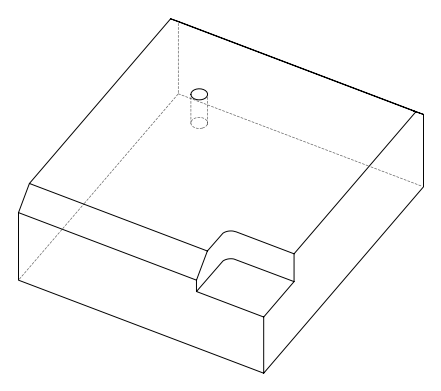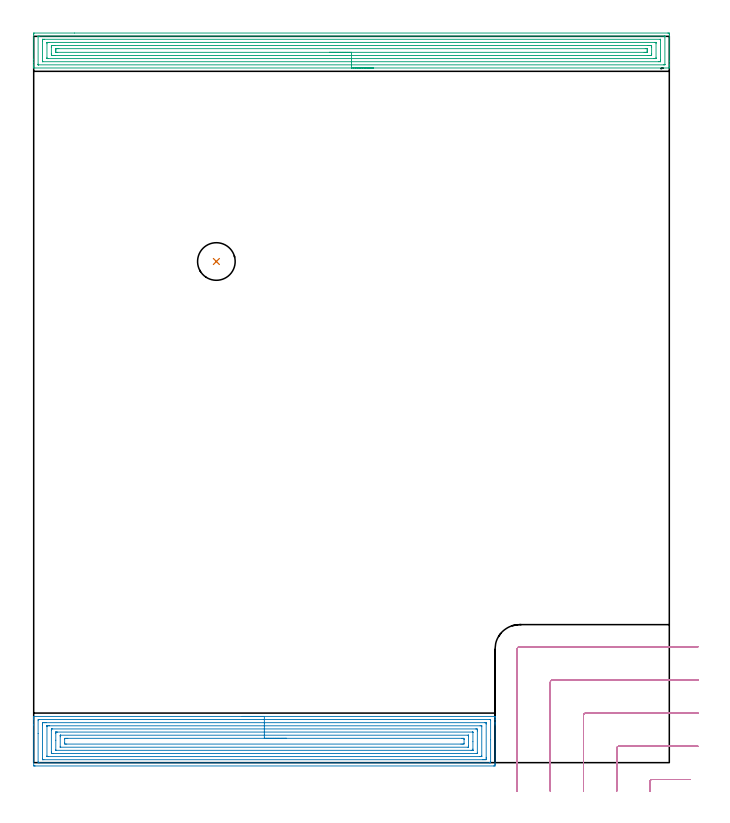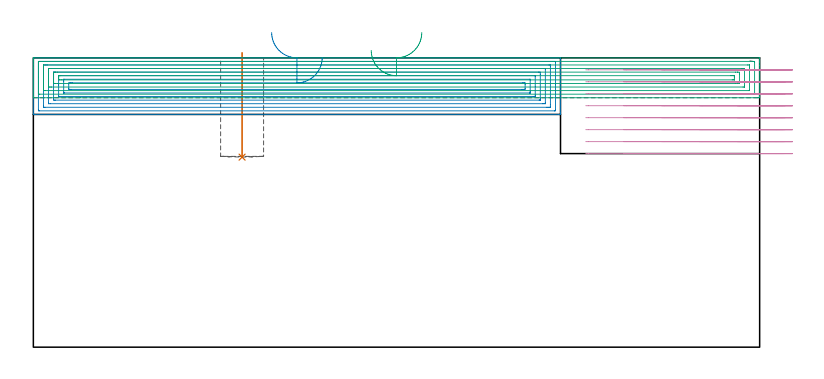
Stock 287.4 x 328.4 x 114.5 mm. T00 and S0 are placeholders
(PLAN: 4 operations, 2 tool changes, 35.9 min)
(1 INDEXABLE_INSERT_DRILL_BLIND_HOLE_FROM_SOLID | STEP1POCKET | NXT0302_005 | 0.17 min | 8863 mm3)
(2 AREA_MILL | FG_CHAMFER_SURFACE | UGT0205_001 | 13.76 min | 54366 mm3)
(3 AREA_MILL_1 | FG_CHAMFER_SURFACE_1 | UGT0205_001 | 14.07 min | 35875 mm3)
(4 MILL_CORNER_NOTCH_RECTANGULAR | CORNER_NOTCH_RECTANGULAR | UGT0201_094 | Follow Part, ap 5, ae 75% | 7.87 min | 183336 mm3)
(TOOL NXT0302_005 | Index. Insert Drill 17mm [880-D1700L20-05] | D17 PA176 FL85 Z2)
(TOOL UGT0205_001 | Chamfer Mill 20 x 3 x 45 deg. | D20 FL50 Z2)
(TOOL UGT0201_094 | End mill 20 mm | D20 FL38 Z4)
(OP 1 INDEXABLE_INSERT_DRILL_BLIND_HOLE_FROM_SOLID)
G17 G21 G94 G90
T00 M6
G54
G17 G0 G90 X82.6 Y226.6 S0 M3
G43 Z124.5 H1
G94 G81 G98 Z75.2 F250. R116.5
G80
M5
M2
(OP 2 AREA_MILL)
G17 G21 G94 G90
T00 M6
G54
G17 G0 G90 X94.3 Y20.9 S1061 M3
G43 Z124.5 H0
G94 G1 X94.338 Z123.628 F250.
X94.452 Z122.763
X94.641 Z121.912
X94.903 Z121.08
X95.237 Z120.274
X95.64 Z119.5
X96.108 Z118.764
X96.64 Z118.072
X97.229 Z117.429
X97.872 Z116.839
X98.564 Z116.308
X99.3 Z115.84
X100.074 Z115.437
X100.88 Z115.103
X101.712 Z114.841
X102.563 Z114.652
X103.428 Z114.538
X104.3 Z114.5
X208.423
X208.59 Y20.897 Z114.488
X208.593 Y20.862 Z114.454
X208.6 Y20.47 Z114.069
Y20.171 Z113.771
Y19.468 Z113.063
Y18.229 Z111.826
Y17.692 Z111.287
Y17.073 Z110.668
Y-0.688 Z92.909
X208.598 Y-0.956 Z92.641
X208.592 Y-1.492 Z92.106
X208.518 Y-1.494 Z92.103
X207.976 Y-1.5 Z92.1
X0.624
X0.273 Y-1.496 Z92.102
X0.01 Y-1.492 Z92.106
X0. Y-1.225 Z92.373
Y17.073 Z110.668
Y19.468 Z113.063
Y20.171 Z113.771
Y20.47 Z114.069
X0.007 Y20.862 Z114.454
X0.01 Y20.897 Z114.488
X0.177 Y20.9 Z114.5
X104.3
Y19.486 Z113.086
X206.189 Y19.485 Z113.085
X206.59 Y19.468 Z113.068
X206.599 Y19.061 Z112.661
X206.6 Y10.384 Z103.984
X206.599 Y0.412 Z94.012
X206.59 Y-0.068 Z93.532
X206.206 Y-0.085 Z93.515
X206.189 Y-0.086 Z93.514
X2.411 Y-0.085 Z93.515
X2.01 Y-0.068 Z93.532
X2.001 Y0.339 Z93.939
X2. Y13.217 Z106.817
X2.001 Y18.988 Z112.588
X2.01 Y19.468 Z113.068
X2.394 Y19.485 Z113.085
X2.411 Y19.486 Z113.086
X104.3
Y18.072 Z111.672
X204.02 Y18.071 Z111.671
X204.401 Y18.07 Z111.67
X204.528 Y18.069 Z111.669
X204.573 Y18.066 Z111.666
X204.59 Y18.064 Z111.664
X204.593 Y18.021 Z111.621
X204.597 Y17.89 Z111.49
X204.599 Y17.692 Z111.292
X204.6 Y17.495 Z111.095
Y2.398 Z95.998
X204.597 Y1.708 Z95.308
X204.595 Y1.516 Z95.116
X204.582 Y1.335 Z94.935
X204.401 Y1.333 Z94.933
X203.888 Y1.33 Z94.93
X203.507 Y1.329 Z94.929
X202.995 Y1.328 Z94.928
X4.58 Y1.329 Z94.929
X4.199 Y1.33 Z94.93
X4.072 Y1.331 Z94.931
X4.027 Y1.334 Z94.934
X4.01 Y1.336 Z94.936
X4.007 Y1.379 Z94.979
X4.003 Y1.51 Z95.11
X4.001 Y1.708 Z95.308
X4. Y1.905 Z95.505
Y17.002 Z110.602
X4.003 Y17.692 Z111.292
X4.005 Y17.884 Z111.484
X4.018 Y18.064 Z111.664
X4.199 Y18.067 Z111.667
X4.712 Y18.07 Z111.67
X5.093 Y18.071 Z111.671
X5.605 Y18.072 Z111.672
X104.3
Y16.657 Z110.257
X201.868
X202.504 Y16.652 Z110.252
X202.577 Y16.65 Z110.25
X202.59 Y16.647 Z110.247
X202.593 Y16.625 Z110.225
X202.597 Y16.572 Z110.172
X202.599 Y16.358 Z109.958
Y3.047 Z96.647
X202.596 Y2.828 Z96.428
X202.593 Y2.774 Z96.374
X202.59 Y2.752 Z96.352
X202.571 Y2.75 Z96.35
X202.462 Y2.746 Z96.346
X201.72 Y2.743 Z96.343
X201.572
X6.732
X6.096 Y2.748 Z96.348
X6.023 Y2.75 Z96.35
X6.01 Y2.753 Z96.353
X6.007 Y2.775 Z96.375
X6.003 Y2.828 Z96.428
X6.001 Y3.042 Z96.642
Y16.353 Z109.953
X6.004 Y16.572 Z110.172
X6.007 Y16.626 Z110.226
X6.01 Y16.648 Z110.248
X6.029 Y16.65 Z110.25
X6.138 Y16.654 Z110.254
X6.88 Y16.657 Z110.257
X7.028
X104.3
Y15.243 Z108.843
X199.932 Y15.242 Z108.842
X200.149 Y15.241 Z108.841
X200.572 Y15.236 Z108.836
X200.59 Y15.028 Z108.628
X200.599 Y14.366 Z107.966
X200.6 Y4.597 Z98.197
X200.598 Y4.372 Z97.972
X200.593 Y4.206 Z97.806
X200.591 Y4.171 Z97.771
X200.508 Y4.164 Z97.764
X200.365 Y4.16 Z97.76
X200.148 Y4.157 Z97.757
X8.668 Y4.158 Z97.758
X8.451 Y4.159 Z97.759
X8.028 Y4.164 Z97.764
X8.01 Y4.372 Z97.972
X8.001 Y5.034 Z98.634
X8. Y14.803 Z108.403
X8.002 Y15.028 Z108.628
X8.007 Y15.194 Z108.794
X8.009 Y15.229 Z108.829
X8.092 Y15.236 Z108.836
X8.235 Y15.24 Z108.84
X8.452 Y15.243 Z108.843
X104.3
Y13.829 Z107.429
X198.459 Y13.828 Z107.428
X198.54 Y13.826 Z107.426
X198.58 Y13.823 Z107.423
X198.59 Y13.821 Z107.421
X198.592 Y13.811 Z107.411
X198.598 Y13.689 Z107.289
X198.6 Y9.474 Z103.074
Y6.148 Z99.748
Y5.696 Z99.296
X198.597 Y5.631 Z99.231
X198.593 Y5.592 Z99.192
X198.589 Y5.577 Z99.177
X198.579 Y5.576 Z99.176
X198.435 Y5.573 Z99.173
X198.145 Y5.572 Z99.172
X197.832 Y5.571 Z99.171
X10.141 Y5.572 Z99.172
X10.06 Y5.574 Z99.174
X10.02 Y5.577 Z99.177
X10.01 Y5.579 Z99.179
X10.008 Y5.589 Z99.189
X10.001 Y5.711 Z99.311
X10. Y10.144 Z103.744
Y13.252 Z106.852
Y13.704 Z107.304
X10.003 Y13.769 Z107.369
X10.007 Y13.808 Z107.408
X10.011 Y13.822 Z107.422
X10.021 Y13.824 Z107.424
X10.165 Y13.827 Z107.427
X10.455 Y13.828 Z107.428
X10.768 Y13.829 Z107.429
X104.3
Y12.415 Z106.015
X196.408 Y12.414 Z106.014
X196.51 Y12.411 Z106.011
X196.576 Y12.408 Z106.008
X196.592 Y12.403 Z106.003
X196.594 Y12.398 Z105.998
X196.597 Y12.364 Z105.964
X196.6 Y12.123 Z105.723
Y7.683 Z101.283
X196.596 Y7.036 Z100.636
X196.594 Y7.007 Z100.607
X196.591 Y6.997 Z100.597
X196.56 Y6.992 Z100.592
X196.459 Y6.987 Z100.587
X196.408 Y6.986 Z100.586
X12.192
X12.09 Y6.989 Z100.589
X12.024 Y6.992 Z100.592
X12.008 Y6.997 Z100.597
X12.006 Y7.002 Z100.602
X12.003 Y7.036 Z100.636
X12. Y7.277 Z100.877
Y11.717 Z105.317
X12.004 Y12.364 Z105.964
X12.006 Y12.393 Z105.993
X12.008 Y12.403 Z106.003
X12.04 Y12.408 Z106.008
X12.141 Y12.413 Z106.013
X12.192 Y12.414 Z106.014
X104.3 Y12.415 Z106.015
Y11. Z104.6
X193.676
X194.156 Y10.999 Z104.599
X194.57 Y10.993 Z104.593
X194.598 Y10.588 Z104.188
X194.6 Y10.558 Z104.158
X194.599 Y8.783 Z102.383
X194.57 Y8.407 Z102.007
X194.09 Y8.401 Z102.001
X193.676 Y8.4 Z102.
X193.197 Y8.399 Z101.999
X14.924 Y8.4 Z102.
X14.443 Y8.401 Z102.001
X14.03 Y8.407 Z102.007
X14.002 Y8.812 Z102.412
X14. Y8.842 Z102.442
X14.001 Y10.617 Z104.217
X14.03 Y10.993 Z104.593
X14.51 Y10.999 Z104.599
X14.924 Y11. Z104.6
X15.403
X104.3
X105.172 Z104.639
X106.036 Z104.752
X106.888 Z104.941
X107.72 Z105.204
X108.526 Z105.537
X109.3 Z105.94
X110.036 Z106.409
X110.728 Z106.94
X111.371 Z107.529
X111.96 Z108.173
X112.491 Z108.865
X112.96 Z109.6
X113.363 Z110.374
X113.697 Z111.18
X113.959 Z112.012
X114.148 Z112.864
X114.262 Z113.729
X114.3 Z114.6
G0 Z124.5
M5
M2
(OP 3 AREA_MILL_1)
G17 G21 G94 G90
T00 M6
G54
G17 G0 G90 X153.7 Y314.1 S1061 M3
G43 Z124.5 H0
G94 G1 X153.662 Z123.628 F250.
X153.548 Z122.763
X153.359 Z121.912
X153.097 Z121.08
X152.763 Z120.274
X152.36 Z119.5
X151.892 Z118.764
X151.36 Z118.072
X150.771 Z117.429
X150.128 Z116.84
X149.436 Z116.308
X148.7 Z115.84
X147.926 Z115.437
X147.12 Z115.103
X146.288 Z114.841
X145.436 Z114.652
X144.572 Z114.538
X143.7 Z114.5
X0.183
X0.01 Y314.102 Z114.489
X0. Y314.447 Z114.153
Y314.685 Z113.915
Y315.404 Z113.191
Y316.642 Z111.954
Y318.042 Z110.553
Y329.476 Z99.122
X0.002 Y329.738 Z98.86
X0.01 Y329.892 Z98.706
X0.166 Y329.899 Z98.699
X18.487 Y329.9 Z98.7
X286.77 Y329.899 Z98.701
X287.198 Y329.896 Z98.702
X287.39 Y329.892 Z98.706
X287.4 Y329.476 Z99.122
Y317.163 Z111.432
Y315.763 Z112.833
Y315.404 Z113.191
Y314.446 Z114.154
X287.39 Y314.102 Z114.489
X287.217 Y314.1 Z114.5
X143.7
Y315.514 Z113.086
X2.306
X2.048 Y315.516 Z113.084
X2.017 Y315.518 Z113.082
X2.01 Y315.521 Z113.079
X2.006 Y315.53 Z113.07
X2.002 Y315.566 Z113.034
X2.001 Y315.601 Z112.999
X2. Y315.815 Z112.785
X2.001 Y328.265 Z100.335
X2.004 Y328.375 Z100.225
X2.008 Y328.447 Z100.153
X2.012 Y328.479 Z100.121
X2.531 Y328.485 Z100.115
X285.094 Y328.486 Z100.114
X285.352 Y328.484 Z100.116
X285.383 Y328.481 Z100.119
X285.39 Y328.479 Z100.121
X285.394 Y328.47 Z100.13
X285.398 Y328.434 Z100.166
X285.4 Y328.399 Z100.201
Y328.185 Z100.415
X285.399 Y315.735 Z112.865
X285.396 Y315.625 Z112.975
X285.392 Y315.553 Z113.047
X285.388 Y315.521 Z113.079
X284.869 Y315.514 Z113.086
X143.7
Y316.928 Z111.672
X4.127 Y316.929 Z111.671
X4.064 Y316.931 Z111.669
X4.024 Y316.935 Z111.665
X4.01 Y316.938 Z111.662
X4.008 Y316.96 Z111.64
X4.003 Y317.163 Z111.437
X4. Y317.365 Z111.235
Y326.161 Z102.439
X4.002 Y326.837 Z101.763
X4.005 Y327.036 Z101.564
X4.01 Y327.063 Z101.537
X4.029 Y327.065 Z101.535
X4.088 Y327.069 Z101.531
X4.207 Y327.07 Z101.53
X4.863 Y327.071 Z101.529
X283.273
X283.336 Y327.069 Z101.531
X283.376 Y327.065 Z101.535
X283.39 Y327.062 Z101.538
X283.392 Y327.04 Z101.56
X283.397 Y326.837 Z101.763
X283.4 Y326.634 Z101.966
Y317.839 Z110.761
X283.398 Y317.163 Z111.437
X283.395 Y316.964 Z111.636
X283.39 Y316.937 Z111.663
X283.37 Y316.934 Z111.666
X283.312 Y316.931 Z111.669
X283.193 Y316.93 Z111.67
X282.537 Y316.928 Z111.672
X143.7
Y318.343 Z110.257
X6.583
X6.147 Y318.344 Z110.256
X6.06 Y318.347 Z110.253
X6.022 Y318.349 Z110.251
X6.01 Y318.354 Z110.246
X6.007 Y318.377 Z110.223
X6.004 Y318.484 Z110.116
X6. Y318.917 Z109.683
Y325.073 Z103.527
X6.004 Y325.515 Z103.085
X6.008 Y325.624 Z102.976
X6.01 Y325.646 Z102.954
X6.035 Y325.65 Z102.95
X6.104 Y325.653 Z102.947
X6.302 Y325.656 Z102.944
X6.889 Y325.657 Z102.943
X7.195
X280.817
X281.253 Y325.656 Z102.944
X281.34 Y325.653 Z102.947
X281.378 Y325.651 Z102.949
X281.39 Y325.646 Z102.954
X281.393 Y325.623 Z102.977
X281.396 Y325.515 Z103.085
X281.4 Y325.083 Z103.517
Y318.927 Z109.673
X281.396 Y318.484 Z110.116
X281.392 Y318.376 Z110.224
X281.39 Y318.354 Z110.246
X281.365 Y318.35 Z110.25
X281.296 Y318.347 Z110.253
X281.098 Y318.344 Z110.256
X280.511 Y318.343 Z110.257
X280.205
X143.7
Y319.757 Z108.843
X9.617
X8.721 Y319.759 Z108.841
X8.677 Y319.76 Z108.84
X8.01 Y319.801 Z108.799
X8.001 Y320.466 Z108.134
Y323.319 Z105.281
X8.004 Y323.982 Z104.618
X8.01 Y324.199 Z104.401
X8.636 Y324.24 Z104.36
X8.677 Y324.241 Z104.359
X9.527 Y324.243 Z104.357
X277.783
X278.679 Y324.241 Z104.359
X278.723 Y324.24 Z104.36
X279.39 Y324.199 Z104.401
X279.399 Y323.534 Z105.066
Y320.681 Z107.919
X279.396 Y320.018 Z108.582
X279.39 Y319.801 Z108.799
X278.764 Y319.76 Z108.84
X278.723 Y319.759 Z108.841
X277.873 Y319.757 Z108.843
X143.7
Y321.171 Z107.429
X10.861
X10.466 Y321.172 Z107.428
X10.071 Y321.176 Z107.424
X10.021 Y321.178 Z107.422
X10.009 Y321.184 Z107.416
X10.006 Y321.204 Z107.396
X10.002 Y321.285 Z107.315
X10. Y322.018 Z106.582
X10.002 Y322.44 Z106.16
X10.005 Y322.669 Z105.931
X10.01 Y322.782 Z105.818
X10.022 Y322.822 Z105.778
X10.075 Y322.825 Z105.775
X10.466 Y322.827 Z105.773
X10.965 Y322.829 Z105.771
X11.36
X276.539
X276.934 Y322.828 Z105.772
X277.329 Y322.824 Z105.776
X277.379 Y322.822 Z105.778
X277.391 Y322.816 Z105.784
X277.394 Y322.796 Z105.804
X277.398 Y322.715 Z105.885
X277.4 Y321.982 Z106.618
X277.398 Y321.56 Z107.04
X277.395 Y321.331 Z107.269
X277.39 Y321.217 Z107.383
X277.378 Y321.178 Z107.422
X277.325 Y321.175 Z107.425
X276.934 Y321.172 Z107.428
X276.435 Y321.171 Z107.429
X276.04
X143.7
X142.828 Z107.467
X141.964 Z107.581
X141.112 Z107.77
X140.28 Z108.032
X139.474 Z108.366
X138.7 Z108.769
X137.964 Z109.237
X137.272 Z109.769
X136.629 Z110.358
X136.04 Z111.001
X135.508 Z111.693
X135.04 Z112.429
X134.637 Z113.203
X134.303 Z114.009
X134.041 Z114.841
X133.852 Z115.692
X133.738 Z116.557
X133.7 Z117.429
G0 Z124.5
M5
M2
(OP 4 MILL_CORNER_NOTCH_RECTANGULAR)
G17 G21 G94 G90
T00 M6
G54
G17 G0 G90 X296.899 Y-7.6 S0 M3
G43 Z124.5 H0
Z109.762
G94 G1 X293.899 F250.
X279.595 F500.
G3 X278.6 Y-8.595 R1.
G1 Y-10.
Y-13. F250.
G0 Z124.5
X300.4 Y7.4
Z109.762
G1 X297.4
X264.595 F500.
G3 X263.6 Y6.405 R1.
G1 Y-10.
Y-13. F250.
G0 Z124.5
X300.4 Y22.4
Z109.762
G1 X297.4
X249.595 F500.
G3 X248.6 Y21.405 R1.
G1 Y-10.
Y-13. F250.
G0 Z124.5
X300.4 Y37.4
Z109.762
G1 X297.4
X234.596 F500.
G3 X233.6 Y36.404 R1.
G1 Y-10.
Y-13. F250.
G0 Z124.5
X300.4 Y52.4
Z109.762
G1 X297.4
X219.7 F500.
G3 X218.6 Y51.3 R1.1
G1 Y-10.
Y-13. F250.
G0 Z124.5
X296.899 Y-7.6
Z105.025
G1 X293.899
X279.595 F500.
G3 X278.6 Y-8.595 R1.
G1 Y-10.
Y-13. F250.
G0 Z124.5
X300.4 Y7.4
Z105.025
G1 X297.4
X264.595 F500.
G3 X263.6 Y6.405 R1.
G1 Y-10.
Y-13. F250.
G0 Z124.5
X300.4 Y22.4
Z105.025
G1 X297.4
X249.595 F500.
G3 X248.6 Y21.405 R1.
G1 Y-10.
Y-13. F250.
G0 Z124.5
X300.4 Y37.4
Z105.025
G1 X297.4
X234.596 F500.
G3 X233.6 Y36.404 R1.
G1 Y-10.
Y-13. F250.
G0 Z124.5
X300.4 Y52.4
Z105.025
G1 X297.4
X219.7 F500.
G3 X218.6 Y51.3 R1.1
G1 Y-10.
Y-13. F250.
G0 Z124.5
X296.899 Y-7.6
Z100.287
G1 X293.899
X279.595 F500.
G3 X278.6 Y-8.595 R1.
G1 Y-10.
Y-13. F250.
G0 Z124.5
X300.4 Y7.4
Z100.287
G1 X297.4
X264.595 F500.
G3 X263.6 Y6.405 R1.
G1 Y-10.
Y-13. F250.
G0 Z124.5
X300.4 Y22.4
Z100.287
G1 X297.4
X249.595 F500.
G3 X248.6 Y21.405 R1.
G1 Y-10.
Y-13. F250.
G0 Z124.5
X300.4 Y37.4
Z100.287
G1 X297.4
X234.596 F500.
G3 X233.6 Y36.404 R1.
G1 Y-10.
Y-13. F250.
G0 Z124.5
X300.4 Y52.4
Z100.287
G1 X297.4
X219.7 F500.
G3 X218.6 Y51.3 R1.1
G1 Y-10.
Y-13. F250.
G0 Z124.5
X296.899 Y-7.6
Z95.55
G1 X293.899
X279.595 F500.
G3 X278.6 Y-8.595 R1.
G1 Y-10.
Y-13. F250.
G0 Z124.5
X300.4 Y7.4
Z95.55
G1 X297.4
X264.595 F500.
G3 X263.6 Y6.405 R1.
G1 Y-10.
Y-13. F250.
G0 Z124.5
X300.4 Y22.4
Z95.55
G1 X297.4
X249.595 F500.
G3 X248.6 Y21.405 R1.
G1 Y-10.
Y-13. F250.
G0 Z124.5
X300.4 Y37.4
Z95.55
G1 X297.4
X234.596 F500.
G3 X233.6 Y36.404 R1.
G1 Y-10.
Y-13. F250.
G0 Z124.5
X300.4 Y52.4
Z95.55
G1 X297.4
X219.7 F500.
G3 X218.6 Y51.3 R1.1
G1 Y-10.
Y-13. F250.
G0 Z124.5
X296.899 Y-7.6
Z90.812
G1 X293.899
X279.595 F500.
G3 X278.6 Y-8.595 R1.
G1 Y-10.
Y-13. F250.
G0 Z124.5
X300.4 Y7.4
Z90.812
G1 X297.4
X264.595 F500.
G3 X263.6 Y6.405 R1.
G1 Y-10.
Y-13. F250.
G0 Z124.5
X300.4 Y22.4
Z90.812
G1 X297.4
X249.595 F500.
G3 X248.6 Y21.405 R1.
G1 Y-10.
Y-13. F250.
G0 Z124.5
X300.4 Y37.4
Z90.812
G1 X297.4
X234.596 F500.
G3 X233.6 Y36.404 R1.
G1 Y-10.
Y-13. F250.
G0 Z124.5
X300.4 Y52.4
Z90.812
G1 X297.4
X219.7 F500.
G3 X218.6 Y51.3 R1.1
G1 Y-10.
Y-13. F250.
G0 Z124.5
X296.899 Y-7.6
Z86.075
G1 X293.899
X279.595 F500.
G3 X278.6 Y-8.595 R1.
G1 Y-10.
Y-13. F250.
G0 Z124.5
X300.4 Y7.4
Z86.075
G1 X297.4
X264.595 F500.
G3 X263.6 Y6.405 R1.
G1 Y-10.
Y-13. F250.
G0 Z124.5
X300.4 Y22.4
Z86.075
G1 X297.4
X249.595 F500.
G3 X248.6 Y21.405 R1.
G1 Y-10.
Y-13. F250.
G0 Z124.5
X300.4 Y37.4
Z86.075
G1 X297.4
X234.596 F500.
G3 X233.6 Y36.404 R1.
G1 Y-10.
Y-13. F250.
G0 Z124.5
X300.4 Y52.4
Z86.075
G1 X297.4
X219.7 F500.
G3 X218.6 Y51.3 R1.1
G1 Y-10.
Y-13. F250.
G0 Z124.5
X296.899 Y-7.6
Z81.337
G1 X293.899
X279.595 F500.
G3 X278.6 Y-8.595 R1.
G1 Y-10.
Y-13. F250.
G0 Z124.5
X300.4 Y7.4
Z81.337
G1 X297.4
X264.595 F500.
G3 X263.6 Y6.405 R1.
G1 Y-10.
Y-13. F250.
G0 Z124.5
X300.4 Y22.4
Z81.337
G1 X297.4
X249.595 F500.
G3 X248.6 Y21.405 R1.
G1 Y-10.
Y-13. F250.
G0 Z124.5
X300.4 Y37.4
Z81.337
G1 X297.4
X234.596 F500.
G3 X233.6 Y36.404 R1.
G1 Y-10.
Y-13. F250.
G0 Z124.5
X300.4 Y52.4
Z81.337
G1 X297.4
X219.7 F500.
G3 X218.6 Y51.3 R1.1
G1 Y-10.
Y-13. F250.
G0 Z124.5
X296.899 Y-7.6
Z76.6
G1 X293.899
X279.595 F500.
G3 X278.6 Y-8.595 R1.
G1 Y-10.
Y-13. F250.
G0 Z124.5
X300.4 Y7.4
Z76.6
G1 X297.4
X264.595 F500.
G3 X263.6 Y6.405 R1.
G1 Y-10.
Y-13. F250.
G0 Z124.5
X300.4 Y22.4
Z76.6
G1 X297.4
X249.595 F500.
G3 X248.6 Y21.405 R1.
G1 Y-10.
Y-13. F250.
G0 Z124.5
X300.4 Y37.4
Z76.6
G1 X297.4
X234.596 F500.
G3 X233.6 Y36.404 R1.
G1 Y-10.
Y-13. F250.
G0 Z124.5
X300.4 Y52.4
Z76.6
G1 X297.4
X219.7 F500.
G3 X218.6 Y51.3 R1.1
G1 Y-10.
Y-13. F250.
G0 Z124.5
M5
M2
